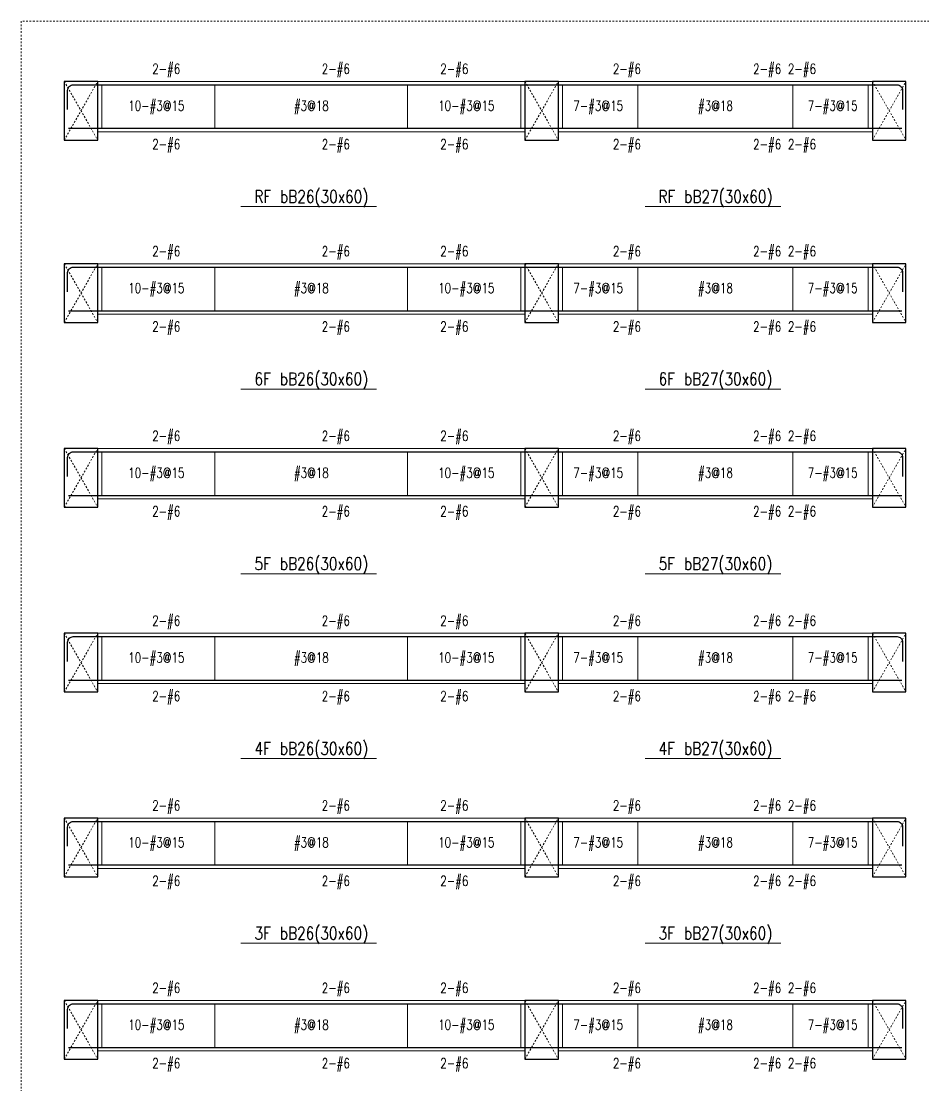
# Model space of a CAD drawing. Header units: millimetres. Extents: x 0 to 20200, y -8178 to -3000.
# Drawn here: x 0 to 1076, y -6884 to -5614 of the extents above; entities that cross this region are included whole.
import ezdxf
from ezdxf.enums import TextEntityAlignment as Align

# ---------------------------------------------------------------- set-up
doc = ezdxf.new("R2010")
doc.units = ezdxf.units.MM
doc.linetypes.add('DOT', pattern=[4, 2, -2])
for name, color, linetype in [('stirrup-txt', 1, 'Continuous'), ('主筋文字', 1, 'Continuous'), ('主筋文字引線', 4, 'Continuous'), ('主筋線', 3, 'Continuous'), ('剪力筋文字引線', 2, 'Continuous'), ('剪力筋線', 1, 'Continuous'), ('圖框', 132, 'DOT'), ('梁跨名稱', 4, 'Continuous'), ('梁跨名稱底線', 2, 'Continuous'), ('邊界線', 2, 'Continuous'), ('邊界線-梁支撐內線', 6, 'DOT'), ('邊界線-梁支撐外線', 4, 'Continuous')]:
    doc.layers.add(name, color=color, linetype=linetype)
doc.styles.add('txt', font='txt.shx', dxfattribs={"height": 0.2, "bigfont": 'chineset.shx'})

msp = doc.modelspace()

# ---------------------------------------------------------------- linework, layer by layer
at = {"layer": '主筋文字引線', "lineweight": 5}
for points in [[(131.3, -5689.8, 0, 2.1, 0), (131.3, -5683.8, 0, 0, 0), (131.3, -5670.8, 0, 0, 0), (151.3, -5670.8, 0, 0, 0)], [(333.8, -5689.8, 0, 2.1, 0), (333.8, -5683.8, 0, 0, 0), (333.8, -5670.8, 0, 0, 0), (353.8, -5670.8, 0, 0, 0)], [(561.3, -5689.8, 0, 2.1, 0), (561.3, -5683.8, 0, 0, 0), (561.3, -5670.8, 0, 0, 0), (541.3, -5670.8, 0, 0, 0)], [(681.3, -5689.8, 0, 2.1, 0), (681.3, -5683.8, 0, 0, 0), (681.3, -5670.8, 0, 0, 0), (701.3, -5670.8, 0, 0, 0)], [(848.8, -5689.8, 0, 2.1, 0), (848.8, -5683.8, 0, 0, 0), (848.8, -5670.8, 0, 0, 0), (868.8, -5670.8, 0, 0, 0)], [(976.3, -5689.8, 0, 2.1, 0), (976.3, -5683.8, 0, 0, 0), (976.3, -5670.8, 0, 0, 0), (956.3, -5670.8, 0, 0, 0)], [(131.3, -5741.8, 0, 2.1, 0), (131.3, -5747.8, 0, 0, 0), (131.3, -5760.8, 0, 0, 0), (151.3, -5760.8, 0, 0, 0)], [(333.8, -5741.8, 0, 2.1, 0), (333.8, -5747.8, 0, 0, 0), (333.8, -5760.8, 0, 0, 0), (353.8, -5760.8, 0, 0, 0)], [(561.3, -5741.8, 0, 2.1, 0), (561.3, -5747.8, 0, 0, 0), (561.3, -5760.8, 0, 0, 0), (541.3, -5760.8, 0, 0, 0)], [(681.3, -5741.8, 0, 2.1, 0), (681.3, -5747.8, 0, 0, 0), (681.3, -5760.8, 0, 0, 0), (701.3, -5760.8, 0, 0, 0)], [(848.8, -5741.8, 0, 2.1, 0), (848.8, -5747.8, 0, 0, 0), (848.8, -5760.8, 0, 0, 0), (868.8, -5760.8, 0, 0, 0)], [(976.3, -5741.8, 0, 2.1, 0), (976.3, -5747.8, 0, 0, 0), (976.3, -5760.8, 0, 0, 0), (956.3, -5760.8, 0, 0, 0)], [(131.3, -5907.5, 0, 2.1, 0), (131.3, -5901.5, 0, 0, 0), (131.3, -5888.5, 0, 0, 0), (151.3, -5888.5, 0, 0, 0)], [(333.8, -5907.5, 0, 2.1, 0), (333.8, -5901.5, 0, 0, 0), (333.8, -5888.5, 0, 0, 0), (353.8, -5888.5, 0, 0, 0)], [(561.3, -5907.5, 0, 2.1, 0), (561.3, -5901.5, 0, 0, 0), (561.3, -5888.5, 0, 0, 0), (541.3, -5888.5, 0, 0, 0)], [(681.3, -5907.5, 0, 2.1, 0), (681.3, -5901.5, 0, 0, 0), (681.3, -5888.5, 0, 0, 0), (701.3, -5888.5, 0, 0, 0)], [(848.8, -5907.5, 0, 2.1, 0), (848.8, -5901.5, 0, 0, 0), (848.8, -5888.5, 0, 0, 0), (868.8, -5888.5, 0, 0, 0)], [(976.3, -5907.5, 0, 2.1, 0), (976.3, -5901.5, 0, 0, 0), (976.3, -5888.5, 0, 0, 0), (956.3, -5888.5, 0, 0, 0)], [(131.3, -5959.5, 0, 2.1, 0), (131.3, -5965.5, 0, 0, 0), (131.3, -5978.5, 0, 0, 0), (151.3, -5978.5, 0, 0, 0)], [(333.8, -5959.5, 0, 2.1, 0), (333.8, -5965.5, 0, 0, 0), (333.8, -5978.5, 0, 0, 0), (353.8, -5978.5, 0, 0, 0)], [(561.3, -5959.5, 0, 2.1, 0), (561.3, -5965.5, 0, 0, 0), (561.3, -5978.5, 0, 0, 0), (541.3, -5978.5, 0, 0, 0)], [(681.3, -5959.5, 0, 2.1, 0), (681.3, -5965.5, 0, 0, 0), (681.3, -5978.5, 0, 0, 0), (701.3, -5978.5, 0, 0, 0)], [(848.8, -5959.5, 0, 2.1, 0), (848.8, -5965.5, 0, 0, 0), (848.8, -5978.5, 0, 0, 0), (868.8, -5978.5, 0, 0, 0)], [(976.3, -5959.5, 0, 2.1, 0), (976.3, -5965.5, 0, 0, 0), (976.3, -5978.5, 0, 0, 0), (956.3, -5978.5, 0, 0, 0)], [(131.3, -6128, 0, 2.1, 0), (131.3, -6122, 0, 0, 0), (131.3, -6109, 0, 0, 0), (151.3, -6109, 0, 0, 0)], [(333.8, -6128, 0, 2.1, 0), (333.8, -6122, 0, 0, 0), (333.8, -6109, 0, 0, 0), (353.8, -6109, 0, 0, 0)], [(561.3, -6128, 0, 2.1, 0), (561.3, -6122, 0, 0, 0), (561.3, -6109, 0, 0, 0), (541.3, -6109, 0, 0, 0)], [(681.3, -6128, 0, 2.1, 0), (681.3, -6122, 0, 0, 0), (681.3, -6109, 0, 0, 0), (701.3, -6109, 0, 0, 0)], [(848.8, -6128, 0, 2.1, 0), (848.8, -6122, 0, 0, 0), (848.8, -6109, 0, 0, 0), (868.8, -6109, 0, 0, 0)], [(976.3, -6128, 0, 2.1, 0), (976.3, -6122, 0, 0, 0), (976.3, -6109, 0, 0, 0), (956.3, -6109, 0, 0, 0)], [(131.3, -6180, 0, 2.1, 0), (131.3, -6186, 0, 0, 0), (131.3, -6199, 0, 0, 0), (151.3, -6199, 0, 0, 0)], [(333.8, -6180, 0, 2.1, 0), (333.8, -6186, 0, 0, 0), (333.8, -6199, 0, 0, 0), (353.8, -6199, 0, 0, 0)], [(561.3, -6180, 0, 2.1, 0), (561.3, -6186, 0, 0, 0), (561.3, -6199, 0, 0, 0), (541.3, -6199, 0, 0, 0)], [(681.3, -6180, 0, 2.1, 0), (681.3, -6186, 0, 0, 0), (681.3, -6199, 0, 0, 0), (701.3, -6199, 0, 0, 0)], [(848.8, -6180, 0, 2.1, 0), (848.8, -6186, 0, 0, 0), (848.8, -6199, 0, 0, 0), (868.8, -6199, 0, 0, 0)], [(976.3, -6180, 0, 2.1, 0), (976.3, -6186, 0, 0, 0), (976.3, -6199, 0, 0, 0), (956.3, -6199, 0, 0, 0)], [(131.3, -6348.6, 0, 2.1, 0), (131.3, -6342.6, 0, 0, 0), (131.3, -6329.6, 0, 0, 0), (151.3, -6329.6, 0, 0, 0)], [(333.8, -6348.6, 0, 2.1, 0), (333.8, -6342.6, 0, 0, 0), (333.8, -6329.6, 0, 0, 0), (353.8, -6329.6, 0, 0, 0)], [(561.3, -6348.6, 0, 2.1, 0), (561.3, -6342.6, 0, 0, 0), (561.3, -6329.6, 0, 0, 0), (541.3, -6329.6, 0, 0, 0)], [(681.3, -6348.6, 0, 2.1, 0), (681.3, -6342.6, 0, 0, 0), (681.3, -6329.6, 0, 0, 0), (701.3, -6329.6, 0, 0, 0)], [(848.8, -6348.6, 0, 2.1, 0), (848.8, -6342.6, 0, 0, 0), (848.8, -6329.6, 0, 0, 0), (868.8, -6329.6, 0, 0, 0)], [(976.3, -6348.6, 0, 2.1, 0), (976.3, -6342.6, 0, 0, 0), (976.3, -6329.6, 0, 0, 0), (956.3, -6329.6, 0, 0, 0)], [(131.3, -6400.6, 0, 2.1, 0), (131.3, -6406.6, 0, 0, 0), (131.3, -6419.6, 0, 0, 0), (151.3, -6419.6, 0, 0, 0)], [(333.8, -6400.6, 0, 2.1, 0), (333.8, -6406.6, 0, 0, 0), (333.8, -6419.6, 0, 0, 0), (353.8, -6419.6, 0, 0, 0)], [(561.3, -6400.6, 0, 2.1, 0), (561.3, -6406.6, 0, 0, 0), (561.3, -6419.6, 0, 0, 0), (541.3, -6419.6, 0, 0, 0)], [(681.3, -6400.6, 0, 2.1, 0), (681.3, -6406.6, 0, 0, 0), (681.3, -6419.6, 0, 0, 0), (701.3, -6419.6, 0, 0, 0)], [(848.8, -6400.6, 0, 2.1, 0), (848.8, -6406.6, 0, 0, 0), (848.8, -6419.6, 0, 0, 0), (868.8, -6419.6, 0, 0, 0)], [(976.3, -6400.6, 0, 2.1, 0), (976.3, -6406.6, 0, 0, 0), (976.3, -6419.6, 0, 0, 0), (956.3, -6419.6, 0, 0, 0)], [(131.3, -6569.2, 0, 2.1, 0), (131.3, -6563.2, 0, 0, 0), (131.3, -6550.2, 0, 0, 0), (151.3, -6550.2, 0, 0, 0)], [(333.8, -6569.2, 0, 2.1, 0), (333.8, -6563.2, 0, 0, 0), (333.8, -6550.2, 0, 0, 0), (353.8, -6550.2, 0, 0, 0)], [(561.3, -6569.2, 0, 2.1, 0), (561.3, -6563.2, 0, 0, 0), (561.3, -6550.2, 0, 0, 0), (541.3, -6550.2, 0, 0, 0)], [(681.3, -6569.2, 0, 2.1, 0), (681.3, -6563.2, 0, 0, 0), (681.3, -6550.2, 0, 0, 0), (701.3, -6550.2, 0, 0, 0)], [(848.8, -6569.2, 0, 2.1, 0), (848.8, -6563.2, 0, 0, 0), (848.8, -6550.2, 0, 0, 0), (868.8, -6550.2, 0, 0, 0)], [(976.3, -6569.2, 0, 2.1, 0), (976.3, -6563.2, 0, 0, 0), (976.3, -6550.2, 0, 0, 0), (956.3, -6550.2, 0, 0, 0)], [(131.3, -6621.2, 0, 2.1, 0), (131.3, -6627.2, 0, 0, 0), (131.3, -6640.2, 0, 0, 0), (151.3, -6640.2, 0, 0, 0)], [(333.8, -6621.2, 0, 2.1, 0), (333.8, -6627.2, 0, 0, 0), (333.8, -6640.2, 0, 0, 0), (353.8, -6640.2, 0, 0, 0)], [(561.3, -6621.2, 0, 2.1, 0), (561.3, -6627.2, 0, 0, 0), (561.3, -6640.2, 0, 0, 0), (541.3, -6640.2, 0, 0, 0)], [(681.3, -6621.2, 0, 2.1, 0), (681.3, -6627.2, 0, 0, 0), (681.3, -6640.2, 0, 0, 0), (701.3, -6640.2, 0, 0, 0)], [(848.8, -6621.2, 0, 2.1, 0), (848.8, -6627.2, 0, 0, 0), (848.8, -6640.2, 0, 0, 0), (868.8, -6640.2, 0, 0, 0)], [(976.3, -6621.2, 0, 2.1, 0), (976.3, -6627.2, 0, 0, 0), (976.3, -6640.2, 0, 0, 0), (956.3, -6640.2, 0, 0, 0)], [(131.3, -6786.9, 0, 2.1, 0), (131.3, -6780.9, 0, 0, 0), (131.3, -6767.9, 0, 0, 0), (151.3, -6767.9, 0, 0, 0)], [(333.8, -6786.9, 0, 2.1, 0), (333.8, -6780.9, 0, 0, 0), (333.8, -6767.9, 0, 0, 0), (353.8, -6767.9, 0, 0, 0)], [(561.3, -6786.9, 0, 2.1, 0), (561.3, -6780.9, 0, 0, 0), (561.3, -6767.9, 0, 0, 0), (541.3, -6767.9, 0, 0, 0)], [(681.3, -6786.9, 0, 2.1, 0), (681.3, -6780.9, 0, 0, 0), (681.3, -6767.9, 0, 0, 0), (701.3, -6767.9, 0, 0, 0)], [(848.8, -6786.9, 0, 2.1, 0), (848.8, -6780.9, 0, 0, 0), (848.8, -6767.9, 0, 0, 0), (868.8, -6767.9, 0, 0, 0)], [(976.3, -6786.9, 0, 2.1, 0), (976.3, -6780.9, 0, 0, 0), (976.3, -6767.9, 0, 0, 0), (956.3, -6767.9, 0, 0, 0)], [(131.3, -6838.9, 0, 2.1, 0), (131.3, -6844.9, 0, 0, 0), (131.3, -6857.9, 0, 0, 0), (151.3, -6857.9, 0, 0, 0)], [(333.8, -6838.9, 0, 2.1, 0), (333.8, -6844.9, 0, 0, 0), (333.8, -6857.9, 0, 0, 0), (353.8, -6857.9, 0, 0, 0)], [(561.3, -6838.9, 0, 2.1, 0), (561.3, -6844.9, 0, 0, 0), (561.3, -6857.9, 0, 0, 0), (541.3, -6857.9, 0, 0, 0)], [(681.3, -6838.9, 0, 2.1, 0), (681.3, -6844.9, 0, 0, 0), (681.3, -6857.9, 0, 0, 0), (701.3, -6857.9, 0, 0, 0)], [(848.8, -6838.9, 0, 2.1, 0), (848.8, -6844.9, 0, 0, 0), (848.8, -6857.9, 0, 0, 0), (868.8, -6857.9, 0, 0, 0)], [(976.3, -6838.9, 0, 2.1, 0), (976.3, -6844.9, 0, 0, 0), (976.3, -6857.9, 0, 0, 0), (956.3, -6857.9, 0, 0, 0)]]:
    msp.add_lwpolyline(points, format="xyseb", dxfattribs=at)
at = {"layer": '主筋線', "lineweight": 30}
for points in [[(55.3, -5719.4), (55.3, -5696.5, -0.414214), (62, -5689.8), (91.3, -5689.8)], [(1016.3, -5689.8), (1045.6, -5689.8, -0.414214), (1052.3, -5696.5), (1052.3, -5719.4)], [(55.3, -5937.1), (55.3, -5914.1, -0.414214), (62, -5907.5), (91.3, -5907.5)], [(1016.3, -5907.5), (1045.6, -5907.5, -0.414214), (1052.3, -5914.1), (1052.3, -5937.1)], [(55.3, -6157.6), (55.3, -6134.7, -0.414214), (62, -6128), (91.3, -6128)], [(1016.3, -6128), (1045.6, -6128, -0.414214), (1052.3, -6134.7), (1052.3, -6157.6)], [(55.3, -6378.2), (55.3, -6355.3, -0.414214), (62, -6348.6), (91.3, -6348.6)], [(1016.3, -6348.6), (1045.6, -6348.6, -0.414214), (1052.3, -6355.3), (1052.3, -6378.2)], [(55.3, -6598.8), (55.3, -6575.9, -0.414214), (62, -6569.2), (91.3, -6569.2)], [(1016.3, -6569.2), (1045.6, -6569.2, -0.414214), (1052.3, -6575.9), (1052.3, -6598.8)], [(55.3, -6816.5), (55.3, -6793.6, -0.414214), (62, -6786.9), (91.3, -6786.9)], [(1016.3, -6786.9), (1045.6, -6786.9, -0.414214), (1052.3, -6793.6), (1052.3, -6816.5)]]:
    msp.add_lwpolyline(points, format="xyb", dxfattribs=at)
for points in [[(91.3, -5689.8), (601.3, -5689.8)], [(601.3, -5689.8), (641.3, -5689.8)], [(641.3, -5689.8), (1016.3, -5689.8)], [(56.3, -5741.8), (91.3, -5741.8)], [(91.3, -5741.8), (601.3, -5741.8)], [(601.3, -5741.8), (641.3, -5741.8)], [(641.3, -5741.8), (1016.3, -5741.8)], [(1016.3, -5741.8), (1051.3, -5741.8)], [(91.3, -5907.5), (601.3, -5907.5)], [(601.3, -5907.5), (641.3, -5907.5)], [(641.3, -5907.5), (1016.3, -5907.5)], [(56.3, -5959.5), (91.3, -5959.5)], [(91.3, -5959.5), (601.3, -5959.5)], [(601.3, -5959.5), (641.3, -5959.5)], [(641.3, -5959.5), (1016.3, -5959.5)], [(1016.3, -5959.5), (1051.3, -5959.5)], [(91.3, -6128), (601.3, -6128)], [(601.3, -6128), (641.3, -6128)], [(641.3, -6128), (1016.3, -6128)], [(56.3, -6180), (91.3, -6180)], [(91.3, -6180), (601.3, -6180)], [(601.3, -6180), (641.3, -6180)], [(641.3, -6180), (1016.3, -6180)], [(1016.3, -6180), (1051.3, -6180)], [(91.3, -6348.6), (601.3, -6348.6)], [(601.3, -6348.6), (641.3, -6348.6)], [(641.3, -6348.6), (1016.3, -6348.6)], [(56.3, -6400.6), (91.3, -6400.6)], [(91.3, -6400.6), (601.3, -6400.6)], [(601.3, -6400.6), (641.3, -6400.6)], [(641.3, -6400.6), (1016.3, -6400.6)], [(1016.3, -6400.6), (1051.3, -6400.6)], [(91.3, -6569.2), (601.3, -6569.2)], [(601.3, -6569.2), (641.3, -6569.2)], [(641.3, -6569.2), (1016.3, -6569.2)], [(56.3, -6621.2), (91.3, -6621.2)], [(91.3, -6621.2), (601.3, -6621.2)], [(601.3, -6621.2), (641.3, -6621.2)], [(641.3, -6621.2), (1016.3, -6621.2)], [(1016.3, -6621.2), (1051.3, -6621.2)], [(91.3, -6786.9), (601.3, -6786.9)], [(601.3, -6786.9), (641.3, -6786.9)], [(641.3, -6786.9), (1016.3, -6786.9)], [(56.3, -6838.9), (91.3, -6838.9)], [(91.3, -6838.9), (601.3, -6838.9)], [(601.3, -6838.9), (641.3, -6838.9)], [(641.3, -6838.9), (1016.3, -6838.9)], [(1016.3, -6838.9), (1051.3, -6838.9)]]:
    msp.add_lwpolyline(points, dxfattribs=at)
at = {"layer": '剪力筋文字引線', "lineweight": 5}
for points in [[(96.3, -5715.8, 0, 2.1, 0), (102.3, -5715.8, 0, 0, 0), (120.8, -5715.8, 0, 0, 0)], [(231.3, -5715.8, 0, 2.1, 0), (225.3, -5715.8, 0, 0, 0), (201.8, -5715.8, 0, 0, 0)], [(231.3, -5715.8, 0, 2.1, 0), (237.3, -5715.8, 0, 0, 0), (319.3, -5715.8, 0, 0, 0)], [(461.3, -5715.8, 0, 2.1, 0), (455.3, -5715.8, 0, 0, 0), (373.3, -5715.8, 0, 0, 0)], [(461.3, -5715.8, 0, 2.1, 0), (467.3, -5715.8, 0, 0, 0), (490.8, -5715.8, 0, 0, 0)], [(596.3, -5715.8, 0, 2.1, 0), (590.3, -5715.8, 0, 0, 0), (571.8, -5715.8, 0, 0, 0)], [(646.3, -5715.8, 0, 2.1, 0), (652.3, -5715.8, 0, 0, 0), (652.8, -5715.8, 0, 0, 0)], [(736.3, -5715.8, 0, 2.1, 0), (730.3, -5715.8, 0, 0, 0), (724.8, -5715.8, 0, 0, 0)], [(736.3, -5715.8, 0, 2.1, 0), (742.3, -5715.8, 0, 0, 0), (801.8, -5715.8, 0, 0, 0)], [(921.3, -5715.8, 0, 2.1, 0), (915.3, -5715.8, 0, 0, 0), (855.8, -5715.8, 0, 0, 0)], [(921.3, -5715.8, 0, 2.1, 0), (927.3, -5715.8, 0, 0, 0), (932.8, -5715.8, 0, 0, 0)], [(1011.3, -5715.8, 0, 2.1, 0), (1005.3, -5715.8, 0, 0, 0), (1004.8, -5715.8, 0, 0, 0)], [(96.3, -5933.5, 0, 2.1, 0), (102.3, -5933.5, 0, 0, 0), (120.8, -5933.5, 0, 0, 0)], [(231.3, -5933.5, 0, 2.1, 0), (225.3, -5933.5, 0, 0, 0), (201.8, -5933.5, 0, 0, 0)], [(231.3, -5933.5, 0, 2.1, 0), (237.3, -5933.5, 0, 0, 0), (319.3, -5933.5, 0, 0, 0)], [(461.3, -5933.5, 0, 2.1, 0), (455.3, -5933.5, 0, 0, 0), (373.3, -5933.5, 0, 0, 0)], [(461.3, -5933.5, 0, 2.1, 0), (467.3, -5933.5, 0, 0, 0), (490.8, -5933.5, 0, 0, 0)], [(596.3, -5933.5, 0, 2.1, 0), (590.3, -5933.5, 0, 0, 0), (571.8, -5933.5, 0, 0, 0)], [(646.3, -5933.5, 0, 2.1, 0), (652.3, -5933.5, 0, 0, 0), (652.8, -5933.5, 0, 0, 0)], [(736.3, -5933.5, 0, 2.1, 0), (730.3, -5933.5, 0, 0, 0), (724.8, -5933.5, 0, 0, 0)], [(736.3, -5933.5, 0, 2.1, 0), (742.3, -5933.5, 0, 0, 0), (801.8, -5933.5, 0, 0, 0)], [(921.3, -5933.5, 0, 2.1, 0), (915.3, -5933.5, 0, 0, 0), (855.8, -5933.5, 0, 0, 0)], [(921.3, -5933.5, 0, 2.1, 0), (927.3, -5933.5, 0, 0, 0), (932.8, -5933.5, 0, 0, 0)], [(1011.3, -5933.5, 0, 2.1, 0), (1005.3, -5933.5, 0, 0, 0), (1004.8, -5933.5, 0, 0, 0)], [(96.3, -6154, 0, 2.1, 0), (102.3, -6154, 0, 0, 0), (120.8, -6154, 0, 0, 0)], [(231.3, -6154, 0, 2.1, 0), (225.3, -6154, 0, 0, 0), (201.8, -6154, 0, 0, 0)], [(231.3, -6154, 0, 2.1, 0), (237.3, -6154, 0, 0, 0), (319.3, -6154, 0, 0, 0)], [(461.3, -6154, 0, 2.1, 0), (455.3, -6154, 0, 0, 0), (373.3, -6154, 0, 0, 0)], [(461.3, -6154, 0, 2.1, 0), (467.3, -6154, 0, 0, 0), (490.8, -6154, 0, 0, 0)], [(596.3, -6154, 0, 2.1, 0), (590.3, -6154, 0, 0, 0), (571.8, -6154, 0, 0, 0)], [(646.3, -6154, 0, 2.1, 0), (652.3, -6154, 0, 0, 0), (652.8, -6154, 0, 0, 0)], [(736.3, -6154, 0, 2.1, 0), (730.3, -6154, 0, 0, 0), (724.8, -6154, 0, 0, 0)], [(736.3, -6154, 0, 2.1, 0), (742.3, -6154, 0, 0, 0), (801.8, -6154, 0, 0, 0)], [(921.3, -6154, 0, 2.1, 0), (915.3, -6154, 0, 0, 0), (855.8, -6154, 0, 0, 0)], [(921.3, -6154, 0, 2.1, 0), (927.3, -6154, 0, 0, 0), (932.8, -6154, 0, 0, 0)], [(1011.3, -6154, 0, 2.1, 0), (1005.3, -6154, 0, 0, 0), (1004.8, -6154, 0, 0, 0)], [(96.3, -6374.6, 0, 2.1, 0), (102.3, -6374.6, 0, 0, 0), (120.8, -6374.6, 0, 0, 0)], [(231.3, -6374.6, 0, 2.1, 0), (225.3, -6374.6, 0, 0, 0), (201.8, -6374.6, 0, 0, 0)], [(231.3, -6374.6, 0, 2.1, 0), (237.3, -6374.6, 0, 0, 0), (319.3, -6374.6, 0, 0, 0)], [(461.3, -6374.6, 0, 2.1, 0), (455.3, -6374.6, 0, 0, 0), (373.3, -6374.6, 0, 0, 0)], [(461.3, -6374.6, 0, 2.1, 0), (467.3, -6374.6, 0, 0, 0), (490.8, -6374.6, 0, 0, 0)], [(596.3, -6374.6, 0, 2.1, 0), (590.3, -6374.6, 0, 0, 0), (571.8, -6374.6, 0, 0, 0)], [(646.3, -6374.6, 0, 2.1, 0), (652.3, -6374.6, 0, 0, 0), (652.8, -6374.6, 0, 0, 0)], [(736.3, -6374.6, 0, 2.1, 0), (730.3, -6374.6, 0, 0, 0), (724.8, -6374.6, 0, 0, 0)], [(736.3, -6374.6, 0, 2.1, 0), (742.3, -6374.6, 0, 0, 0), (801.8, -6374.6, 0, 0, 0)], [(921.3, -6374.6, 0, 2.1, 0), (915.3, -6374.6, 0, 0, 0), (855.8, -6374.6, 0, 0, 0)], [(921.3, -6374.6, 0, 2.1, 0), (927.3, -6374.6, 0, 0, 0), (932.8, -6374.6, 0, 0, 0)], [(1011.3, -6374.6, 0, 2.1, 0), (1005.3, -6374.6, 0, 0, 0), (1004.8, -6374.6, 0, 0, 0)], [(96.3, -6595.2, 0, 2.1, 0), (102.3, -6595.2, 0, 0, 0), (120.8, -6595.2, 0, 0, 0)], [(231.3, -6595.2, 0, 2.1, 0), (225.3, -6595.2, 0, 0, 0), (201.8, -6595.2, 0, 0, 0)], [(231.3, -6595.2, 0, 2.1, 0), (237.3, -6595.2, 0, 0, 0), (319.3, -6595.2, 0, 0, 0)], [(461.3, -6595.2, 0, 2.1, 0), (455.3, -6595.2, 0, 0, 0), (373.3, -6595.2, 0, 0, 0)], [(461.3, -6595.2, 0, 2.1, 0), (467.3, -6595.2, 0, 0, 0), (490.8, -6595.2, 0, 0, 0)], [(596.3, -6595.2, 0, 2.1, 0), (590.3, -6595.2, 0, 0, 0), (571.8, -6595.2, 0, 0, 0)], [(646.3, -6595.2, 0, 2.1, 0), (652.3, -6595.2, 0, 0, 0), (652.8, -6595.2, 0, 0, 0)], [(736.3, -6595.2, 0, 2.1, 0), (730.3, -6595.2, 0, 0, 0), (724.8, -6595.2, 0, 0, 0)], [(736.3, -6595.2, 0, 2.1, 0), (742.3, -6595.2, 0, 0, 0), (801.8, -6595.2, 0, 0, 0)], [(921.3, -6595.2, 0, 2.1, 0), (915.3, -6595.2, 0, 0, 0), (855.8, -6595.2, 0, 0, 0)], [(921.3, -6595.2, 0, 2.1, 0), (927.3, -6595.2, 0, 0, 0), (932.8, -6595.2, 0, 0, 0)], [(1011.3, -6595.2, 0, 2.1, 0), (1005.3, -6595.2, 0, 0, 0), (1004.8, -6595.2, 0, 0, 0)], [(96.3, -6812.9, 0, 2.1, 0), (102.3, -6812.9, 0, 0, 0), (120.8, -6812.9, 0, 0, 0)], [(231.3, -6812.9, 0, 2.1, 0), (225.3, -6812.9, 0, 0, 0), (201.8, -6812.9, 0, 0, 0)], [(231.3, -6812.9, 0, 2.1, 0), (237.3, -6812.9, 0, 0, 0), (319.3, -6812.9, 0, 0, 0)], [(461.3, -6812.9, 0, 2.1, 0), (455.3, -6812.9, 0, 0, 0), (373.3, -6812.9, 0, 0, 0)], [(461.3, -6812.9, 0, 2.1, 0), (467.3, -6812.9, 0, 0, 0), (490.8, -6812.9, 0, 0, 0)], [(596.3, -6812.9, 0, 2.1, 0), (590.3, -6812.9, 0, 0, 0), (571.8, -6812.9, 0, 0, 0)], [(646.3, -6812.9, 0, 2.1, 0), (652.3, -6812.9, 0, 0, 0), (652.8, -6812.9, 0, 0, 0)], [(736.3, -6812.9, 0, 2.1, 0), (730.3, -6812.9, 0, 0, 0), (724.8, -6812.9, 0, 0, 0)], [(736.3, -6812.9, 0, 2.1, 0), (742.3, -6812.9, 0, 0, 0), (801.8, -6812.9, 0, 0, 0)], [(921.3, -6812.9, 0, 2.1, 0), (915.3, -6812.9, 0, 0, 0), (855.8, -6812.9, 0, 0, 0)], [(921.3, -6812.9, 0, 2.1, 0), (927.3, -6812.9, 0, 0, 0), (932.8, -6812.9, 0, 0, 0)], [(1011.3, -6812.9, 0, 2.1, 0), (1005.3, -6812.9, 0, 0, 0), (1004.8, -6812.9, 0, 0, 0)]]:
    msp.add_lwpolyline(points, format="xyseb", dxfattribs=at)
at = {"layer": '剪力筋線', "lineweight": 5}
for points in [[(96.3, -5689.6), (96.3, -5742)], [(231.3, -5689.6), (231.3, -5742)], [(461.3, -5689.6), (461.3, -5742)], [(596.3, -5689.6), (596.3, -5742)], [(646.3, -5689.6), (646.3, -5742)], [(736.3, -5689.6), (736.3, -5742)], [(921.3, -5689.6), (921.3, -5742)], [(1011.3, -5689.6), (1011.3, -5742)], [(96.3, -5907.3), (96.3, -5959.6)], [(231.3, -5907.3), (231.3, -5959.6)], [(461.3, -5907.3), (461.3, -5959.6)], [(596.3, -5907.3), (596.3, -5959.6)], [(646.3, -5907.3), (646.3, -5959.6)], [(736.3, -5907.3), (736.3, -5959.6)], [(921.3, -5907.3), (921.3, -5959.6)], [(1011.3, -5907.3), (1011.3, -5959.6)], [(96.3, -6127.9), (96.3, -6180.2)], [(231.3, -6127.9), (231.3, -6180.2)], [(461.3, -6127.9), (461.3, -6180.2)], [(596.3, -6127.9), (596.3, -6180.2)], [(646.3, -6127.9), (646.3, -6180.2)], [(736.3, -6127.9), (736.3, -6180.2)], [(921.3, -6127.9), (921.3, -6180.2)], [(1011.3, -6127.9), (1011.3, -6180.2)], [(96.3, -6348.4), (96.3, -6400.8)], [(231.3, -6348.4), (231.3, -6400.8)], [(461.3, -6348.4), (461.3, -6400.8)], [(596.3, -6348.4), (596.3, -6400.8)], [(646.3, -6348.4), (646.3, -6400.8)], [(736.3, -6348.4), (736.3, -6400.8)], [(921.3, -6348.4), (921.3, -6400.8)], [(1011.3, -6348.4), (1011.3, -6400.8)], [(96.3, -6569), (96.3, -6621.4)], [(231.3, -6569), (231.3, -6621.4)], [(461.3, -6569), (461.3, -6621.4)], [(596.3, -6569), (596.3, -6621.4)], [(646.3, -6569), (646.3, -6621.4)], [(736.3, -6569), (736.3, -6621.4)], [(921.3, -6569), (921.3, -6621.4)], [(1011.3, -6569), (1011.3, -6621.4)], [(96.3, -6786.7), (96.3, -6839)], [(231.3, -6786.7), (231.3, -6839)], [(461.3, -6786.7), (461.3, -6839)], [(596.3, -6786.7), (596.3, -6839)], [(646.3, -6786.7), (646.3, -6839)], [(736.3, -6786.7), (736.3, -6839)], [(921.3, -6786.7), (921.3, -6839)], [(1011.3, -6786.7), (1011.3, -6839)]]:
    msp.add_lwpolyline(points, dxfattribs=at)
at = {"layer": '圖框', "lineweight": 5}
msp.add_lwpolyline([(0, -8178), (4000, -8178), (4000, -5614), (0, -5614), (0, -8178)], dxfattribs=at)
at = {"layer": '梁跨名稱底線', "lineweight": 5}
for points in [[(262.3, -5835.3), (424.3, -5835.3)], [(744.8, -5835.3), (906.8, -5835.3)], [(262.3, -6053), (424.3, -6053)], [(744.8, -6053), (906.8, -6053)], [(262.3, -6273.5), (424.3, -6273.5)], [(744.8, -6273.5), (906.8, -6273.5)], [(262.3, -6494.1), (424.3, -6494.1)], [(744.8, -6494.1), (906.8, -6494.1)], [(262.3, -6714.7), (424.3, -6714.7)], [(744.8, -6714.7), (906.8, -6714.7)]]:
    msp.add_lwpolyline(points, dxfattribs=at)
at = {"layer": '邊界線', "lineweight": 5}
for points in [[(91.3, -5685.8), (601.3, -5685.8)], [(641.3, -5685.8), (1016.3, -5685.8)], [(91.3, -5745.8), (601.3, -5745.8)], [(641.3, -5745.8), (1016.3, -5745.8)], [(91.3, -5903.5), (601.3, -5903.5)], [(641.3, -5903.5), (1016.3, -5903.5)], [(91.3, -5963.5), (601.3, -5963.5)], [(641.3, -5963.5), (1016.3, -5963.5)], [(91.3, -6124), (601.3, -6124)], [(641.3, -6124), (1016.3, -6124)], [(91.3, -6184), (601.3, -6184)], [(641.3, -6184), (1016.3, -6184)], [(91.3, -6344.6), (601.3, -6344.6)], [(641.3, -6344.6), (1016.3, -6344.6)], [(91.3, -6404.6), (601.3, -6404.6)], [(641.3, -6404.6), (1016.3, -6404.6)], [(91.3, -6565.2), (601.3, -6565.2)], [(641.3, -6565.2), (1016.3, -6565.2)], [(91.3, -6625.2), (601.3, -6625.2)], [(641.3, -6625.2), (1016.3, -6625.2)], [(91.3, -6782.9), (601.3, -6782.9)], [(641.3, -6782.9), (1016.3, -6782.9)], [(91.3, -6842.9), (601.3, -6842.9)], [(641.3, -6842.9), (1016.3, -6842.9)]]:
    msp.add_lwpolyline(points, dxfattribs=at)
at = {"layer": '邊界線-梁支撐內線', "lineweight": 5}
for points in [[(51.3, -5755.8), (91.3, -5685.8)], [(51.3, -5685.8), (91.3, -5755.8)], [(601.3, -5755.8), (641.3, -5685.8)], [(601.3, -5685.8), (641.3, -5755.8)], [(1016.3, -5755.8), (1056.3, -5685.8)], [(1016.3, -5685.8), (1056.3, -5755.8)], [(51.3, -5973.5), (91.3, -5903.5)], [(51.3, -5903.5), (91.3, -5973.5)], [(601.3, -5973.5), (641.3, -5903.5)], [(601.3, -5903.5), (641.3, -5973.5)], [(1016.3, -5973.5), (1056.3, -5903.5)], [(1016.3, -5903.5), (1056.3, -5973.5)], [(51.3, -6194), (91.3, -6124)], [(51.3, -6124), (91.3, -6194)], [(601.3, -6194), (641.3, -6124)], [(601.3, -6124), (641.3, -6194)], [(1016.3, -6194), (1056.3, -6124)], [(1016.3, -6124), (1056.3, -6194)], [(51.3, -6414.6), (91.3, -6344.6)], [(51.3, -6344.6), (91.3, -6414.6)], [(601.3, -6414.6), (641.3, -6344.6)], [(601.3, -6344.6), (641.3, -6414.6)], [(1016.3, -6414.6), (1056.3, -6344.6)], [(1016.3, -6344.6), (1056.3, -6414.6)], [(51.3, -6635.2), (91.3, -6565.2)], [(51.3, -6565.2), (91.3, -6635.2)], [(601.3, -6635.2), (641.3, -6565.2)], [(601.3, -6565.2), (641.3, -6635.2)], [(1016.3, -6635.2), (1056.3, -6565.2)], [(1016.3, -6565.2), (1056.3, -6635.2)], [(51.3, -6852.9), (91.3, -6782.9)], [(51.3, -6782.9), (91.3, -6852.9)], [(601.3, -6852.9), (641.3, -6782.9)], [(601.3, -6782.9), (641.3, -6852.9)], [(1016.3, -6852.9), (1056.3, -6782.9)], [(1016.3, -6782.9), (1056.3, -6852.9)]]:
    msp.add_lwpolyline(points, dxfattribs=at)
at = {"layer": '邊界線-梁支撐外線', "lineweight": 30}
for points in [[(51.3, -5755.8), (91.3, -5755.8), (91.3, -5685.8), (51.3, -5685.8), (51.3, -5755.8)], [(601.3, -5755.8), (641.3, -5755.8), (641.3, -5685.8), (601.3, -5685.8), (601.3, -5755.8)], [(1016.3, -5755.8), (1056.3, -5755.8), (1056.3, -5685.8), (1016.3, -5685.8), (1016.3, -5755.8)], [(51.3, -5973.5), (91.3, -5973.5), (91.3, -5903.5), (51.3, -5903.5), (51.3, -5973.5)], [(601.3, -5973.5), (641.3, -5973.5), (641.3, -5903.5), (601.3, -5903.5), (601.3, -5973.5)], [(1016.3, -5973.5), (1056.3, -5973.5), (1056.3, -5903.5), (1016.3, -5903.5), (1016.3, -5973.5)], [(51.3, -6194), (91.3, -6194), (91.3, -6124), (51.3, -6124), (51.3, -6194)], [(601.3, -6194), (641.3, -6194), (641.3, -6124), (601.3, -6124), (601.3, -6194)], [(1016.3, -6194), (1056.3, -6194), (1056.3, -6124), (1016.3, -6124), (1016.3, -6194)], [(51.3, -6414.6), (91.3, -6414.6), (91.3, -6344.6), (51.3, -6344.6), (51.3, -6414.6)], [(601.3, -6414.6), (641.3, -6414.6), (641.3, -6344.6), (601.3, -6344.6), (601.3, -6414.6)], [(1016.3, -6414.6), (1056.3, -6414.6), (1056.3, -6344.6), (1016.3, -6344.6), (1016.3, -6414.6)], [(51.3, -6635.2), (91.3, -6635.2), (91.3, -6565.2), (51.3, -6565.2), (51.3, -6635.2)], [(601.3, -6635.2), (641.3, -6635.2), (641.3, -6565.2), (601.3, -6565.2), (601.3, -6635.2)], [(1016.3, -6635.2), (1056.3, -6635.2), (1056.3, -6565.2), (1016.3, -6565.2), (1016.3, -6635.2)], [(51.3, -6852.9), (91.3, -6852.9), (91.3, -6782.9), (51.3, -6782.9), (51.3, -6852.9)], [(601.3, -6852.9), (641.3, -6852.9), (641.3, -6782.9), (601.3, -6782.9), (601.3, -6852.9)], [(1016.3, -6852.9), (1056.3, -6852.9), (1056.3, -6782.9), (1016.3, -6782.9), (1016.3, -6852.9)]]:
    msp.add_lwpolyline(points, dxfattribs=at)

# ---------------------------------------------------------------- texts
at = {"layer": 'stirrup-txt', "style": 'txt', "width": 0.75}
for s, p in [('10-#3@15', (161.3, -5720.8)), ('#3@18', (346.3, -5720.8)), ('10-#3@15', (531.3, -5720.8)), ('7-#3@15', (688.8, -5720.8)), ('#3@18', (828.8, -5720.8)), ('7-#3@15', (968.8, -5720.8)), ('10-#3@15', (161.3, -5938.5)), ('#3@18', (346.3, -5938.5)), ('10-#3@15', (531.3, -5938.5)), ('7-#3@15', (688.8, -5938.5)), ('#3@18', (828.8, -5938.5)), ('7-#3@15', (968.8, -5938.5)), ('10-#3@15', (161.3, -6159)), ('#3@18', (346.3, -6159)), ('10-#3@15', (531.3, -6159)), ('7-#3@15', (688.8, -6159)), ('#3@18', (828.8, -6159)), ('7-#3@15', (968.8, -6159)), ('10-#3@15', (161.3, -6379.6)), ('#3@18', (346.3, -6379.6)), ('10-#3@15', (531.3, -6379.6)), ('7-#3@15', (688.8, -6379.6)), ('#3@18', (828.8, -6379.6)), ('7-#3@15', (968.8, -6379.6)), ('10-#3@15', (161.3, -6600.2)), ('#3@18', (346.3, -6600.2)), ('10-#3@15', (531.3, -6600.2)), ('7-#3@15', (688.8, -6600.2)), ('#3@18', (828.8, -6600.2)), ('7-#3@15', (968.8, -6600.2)), ('10-#3@15', (161.3, -6817.9)), ('#3@18', (346.3, -6817.9)), ('10-#3@15', (531.3, -6817.9)), ('7-#3@15', (688.8, -6817.9)), ('#3@18', (828.8, -6817.9)), ('7-#3@15', (968.8, -6817.9))]:
    msp.add_text(s, height=12, dxfattribs=at).set_placement(p, align=Align.CENTER)
at = {"layer": '主筋文字', "style": 'txt', "width": 0.75}
for p in [(156.3, -5670.8), (358.8, -5670.8), (500.3, -5670.8), (706.3, -5670.8), (873.8, -5670.8), (915.3, -5670.8), (156.3, -5760.8), (358.8, -5760.8), (500.3, -5760.8), (706.3, -5760.8), (873.8, -5760.8), (915.3, -5760.8), (156.3, -5888.5), (358.8, -5888.5), (500.3, -5888.5), (706.3, -5888.5), (873.8, -5888.5), (915.3, -5888.5), (156.3, -5978.5), (358.8, -5978.5), (500.3, -5978.5), (706.3, -5978.5), (873.8, -5978.5), (915.3, -5978.5), (156.3, -6109), (358.8, -6109), (500.3, -6109), (706.3, -6109), (873.8, -6109), (915.3, -6109), (156.3, -6199), (358.8, -6199), (500.3, -6199), (706.3, -6199), (873.8, -6199), (915.3, -6199), (156.3, -6329.6), (358.8, -6329.6), (500.3, -6329.6), (706.3, -6329.6), (873.8, -6329.6), (915.3, -6329.6), (156.3, -6419.6), (358.8, -6419.6), (500.3, -6419.6), (706.3, -6419.6), (873.8, -6419.6), (915.3, -6419.6), (156.3, -6550.2), (358.8, -6550.2), (500.3, -6550.2), (706.3, -6550.2), (873.8, -6550.2), (915.3, -6550.2), (156.3, -6640.2), (358.8, -6640.2), (500.3, -6640.2), (706.3, -6640.2), (873.8, -6640.2), (915.3, -6640.2), (156.3, -6767.9), (358.8, -6767.9), (500.3, -6767.9), (706.3, -6767.9), (873.8, -6767.9), (915.3, -6767.9), (156.3, -6857.9), (358.8, -6857.9), (500.3, -6857.9), (706.3, -6857.9), (873.8, -6857.9), (915.3, -6857.9)]:
    msp.add_text('2-#6', height=12, dxfattribs=at).set_placement(p, align=Align.MIDDLE_LEFT)
at = {"layer": '梁跨名稱', "style": 'txt', "width": 0.8}
for s, p in [('RF bB26(30x60)', (346.3, -5830.8)), ('RF bB27(30x60)', (828.8, -5830.8)), ('6F bB26(30x60)', (346.3, -6048.5)), ('6F bB27(30x60)', (828.8, -6048.5)), ('5F bB26(30x60)', (346.3, -6269)), ('5F bB27(30x60)', (828.8, -6269)), ('4F bB26(30x60)', (346.3, -6489.6)), ('4F bB27(30x60)', (828.8, -6489.6)), ('3F bB26(30x60)', (346.3, -6710.2)), ('3F bB27(30x60)', (828.8, -6710.2))]:
    msp.add_text(s, height=15, dxfattribs=at).set_placement(p, align=Align.CENTER)

doc.saveas('drawing.dxf')
